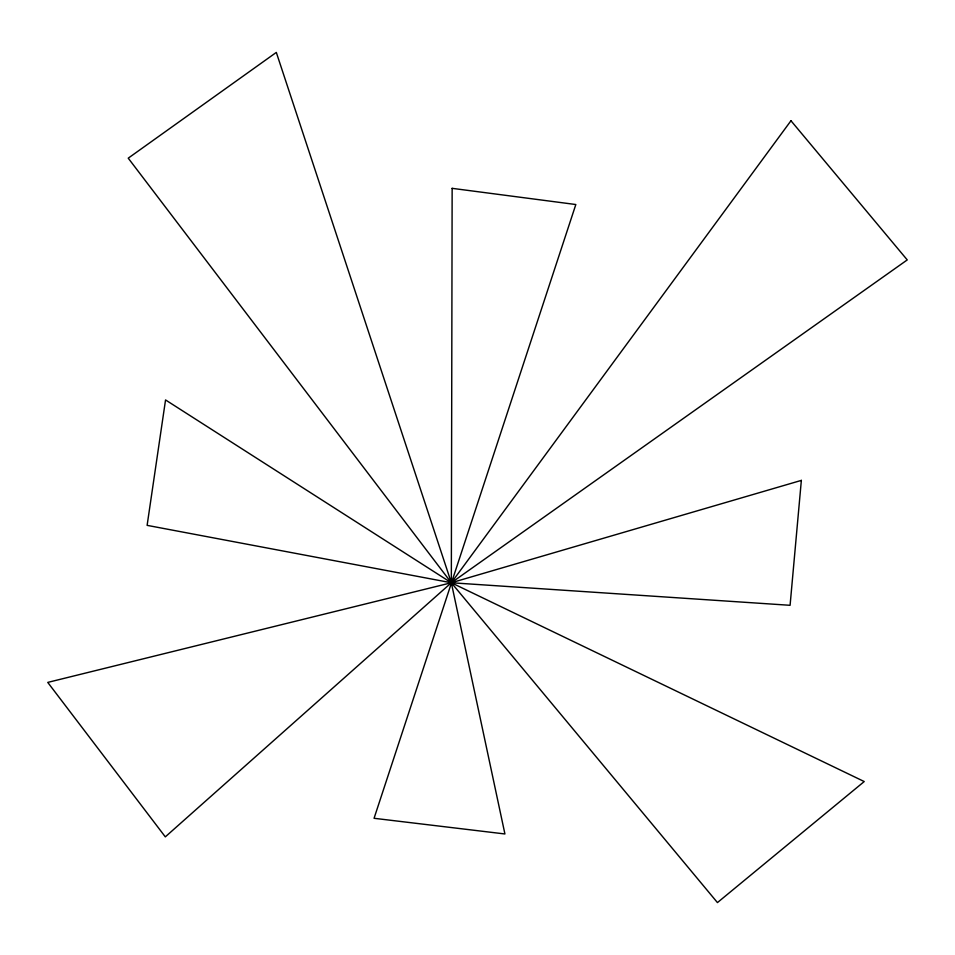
<?xml version="1.0" encoding="UTF-8"?>
<svg xmlns="http://www.w3.org/2000/svg" width="955" height="955" viewBox="0 0 955 955"><rect width="100%" height="100%" fill="white"/><g stroke="black" fill="none" stroke-linecap="round" stroke-linejoin="round"><path stroke-width="1.43" d="M452.145 188.338L451.333 582.753L504.92 833.966L374.062 818.292L575.829 204.525L452.145 188.338M801.352 480.389L790.083 605.303L451.333 582.753L147.118 525.357L165.549 399.942L451.333 582.753L864.227 781.548L717.444 902.582L451.333 582.753L128.233 158.172L276.317 52.418L451.333 582.753L165.31 836.866L47.75 682.407L451.333 582.753L801.352 480.389M790.967 120.748L451.333 582.753L907.25 259.915L790.967 120.748"/></g></svg>
